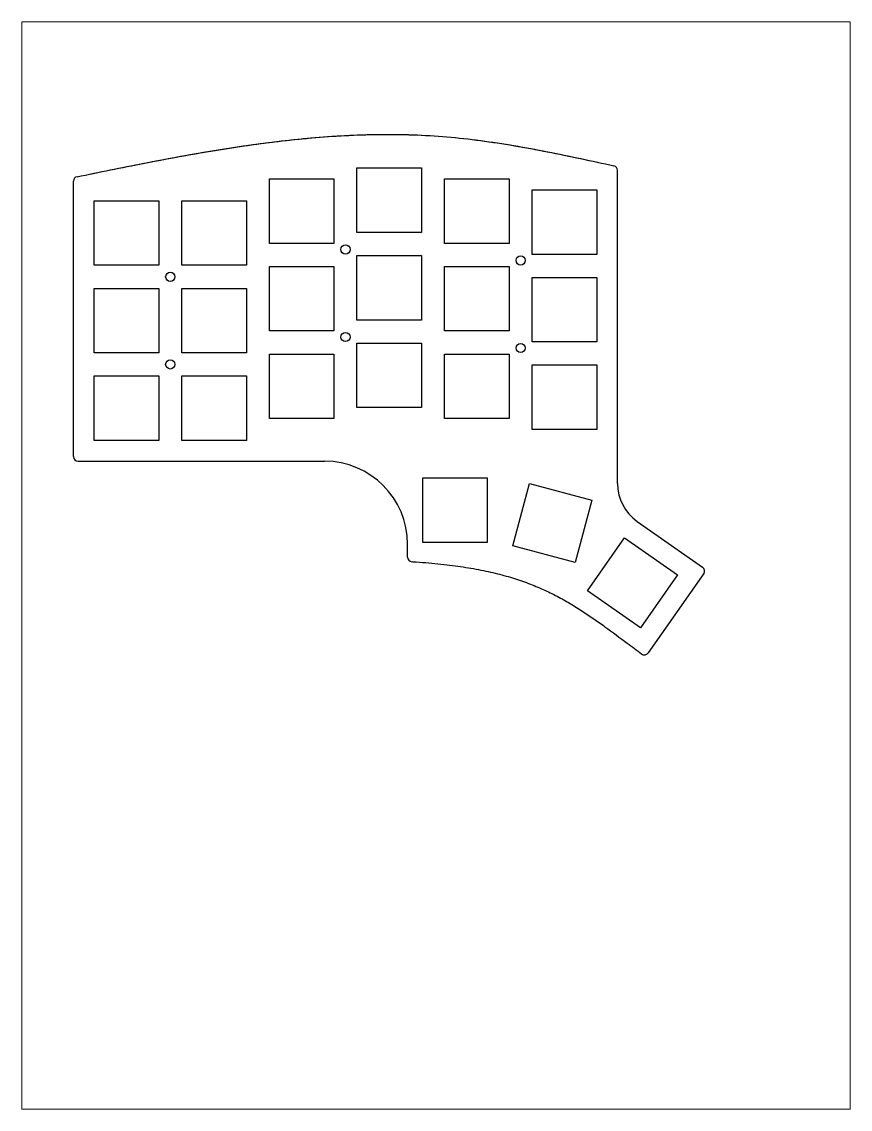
# Paper-space layout 'Sheet2' of a CAD drawing. Header units: millimetres. Extents: x 14 to 187, y 27 to 254.
# The model-space entities are those that its viewports show. They can reach past a viewport. Long polylines and large blocks are cut down to what shows.
import ezdxf

# ---------------------------------------------------------------- set-up
doc = ezdxf.new("R2010")
doc.units = ezdxf.units.MM

msp = doc.modelspace()

# ---------------------------------------------------------------- linework, layer by layer
for p, q in [((116, -6.87), (116, 61.12)), ((-2, -1), (-2, 58.74)), ((2.5, 16.5), (16.5, 16.5)), ((-1, -2), (52.47, -2)), ((120.26, -15.07), (134.47, -25.01)), ((70.47, -22.79), (70.47, -20)), ((134.71, -26.4), (122.62, -43.59))]:
    msp.add_line(p, q)
for points in [[(73.5, 61.62), (73.5, 47.63), (59.5, 47.63), (59.5, 61.62)], [(54.5, 59.25), (54.5, 45.25), (40.5, 45.25), (40.5, 59.25)], [(92.5, 59.25), (92.5, 45.25), (78.5, 45.25), (78.5, 59.25)], [(111.5, 56.88), (111.5, 42.88), (97.5, 42.88), (97.5, 56.88)], [(16.5, 54.5), (16.5, 40.5), (2.5, 40.5), (2.5, 54.5)], [(35.5, 54.5), (35.5, 40.5), (21.5, 40.5), (21.5, 54.5)], [(73.5, 42.62), (73.5, 28.63), (59.5, 28.63), (59.5, 42.62)], [(54.5, 40.25), (54.5, 26.25), (40.5, 26.25), (40.5, 40.25)], [(92.5, 40.25), (92.5, 26.25), (78.5, 26.25), (78.5, 40.25)], [(111.5, 37.88), (111.5, 23.88), (97.5, 23.88), (97.5, 37.88)], [(16.5, 35.5), (16.5, 21.5), (2.5, 21.5), (2.5, 35.5)], [(35.5, 35.5), (35.5, 21.5), (21.5, 21.5), (21.5, 35.5)], [(73.5, 23.63), (73.5, 9.63), (59.5, 9.63), (59.5, 23.63)], [(54.5, 21.25), (54.5, 7.25), (40.5, 7.25), (40.5, 21.25)], [(92.5, 21.25), (92.5, 7.25), (78.5, 7.25), (78.5, 21.25)], [(111.5, 18.88), (111.5, 4.88), (97.5, 4.88), (97.5, 18.88)], [(2.5, 2.5), (2.5, 16.5), (16.5, 16.5), (16.5, 2.5)], [(21.5, 2.5), (21.5, 16.5), (35.5, 16.5), (35.5, 2.5)], [(73.75, -19.62), (73.75, -5.62), (87.75, -5.62), (87.75, -19.62)], [(93.31, -20.36), (96.94, -6.83), (110.46, -10.46), (106.83, -23.98)], [(109.5, -30.11), (117.53, -18.65), (129, -26.68), (120.97, -38.14)]]:
    msp.add_lwpolyline(points, close=True)
for centre in [(57, 43.94), (95, 41.56), (19, 38), (57, 24.94), (95, 22.56), (19, 19)]:
    msp.add_circle(centre, 1)
for centre, radius, start, end in [((115.01, 61.12), 0.991, 359.8222, 77.7864), ((-1.01, 58.75), 0.989, 101.4165, 180.2261), ((-1, -1), 1, 180, 270), ((52.47, -20), 18, 0, 90), ((126, -6.87), 10, 180, 235), ((71.47, -22.8), 1, 179.9483, 266.6287), ((133.89, -25.83), 1, 324.8862, 55), ((121.82, -43.04), 0.975, 233.4429, 325.4904)]:
    msp.add_arc(centre, radius, start, end)
for points, knots in [([(-1.21, 59.72), (3.62, 60.71), (13.26, 62.69), (25.36, 64.93), (35.07, 66.45), (42.37, 67.42), (49.68, 68.19), (57.01, 68.71), (64.35, 68.95), (71.68, 68.87), (79, 68.44), (86.28, 67.62), (93.55, 66.51), (103.21, 64.72), (110.41, 63.15), (115.22, 62.09)], [0, 0, 0, 0, 14.78173, 29.537124, 36.904513, 44.264672, 51.617397, 58.96246, 66.2999, 73.629491, 80.952538, 88.281442, 95.626355, 102.986424, 117.749797, 117.749797, 117.749797, 117.749797]), ([(-1.21, 59.72), (3.57, 60.7), (13.14, 62.66), (25.15, 64.89), (34.83, 66.42), (42.12, 67.4), (49.45, 68.17), (56.81, 68.7), (64.2, 68.95), (71.6, 68.88), (78.99, 68.44), (86.34, 67.62), (93.64, 66.49), (103.27, 64.7), (110.45, 63.14), (115.22, 62.09)], [0, 0, 0, 0, 14.634336, 29.303377, 36.651609, 44.009554, 51.37755, 58.755981, 66.144894, 73.544652, 80.95357, 88.354345, 95.733049, 103.091151, 117.749764, 117.749764, 117.749764, 117.749764]), ([(-1.21, 59.72), (3.57, 60.7), (13.14, 62.66), (25.15, 64.89), (34.83, 66.42), (42.12, 67.4), (49.45, 68.17), (56.81, 68.7), (64.2, 68.95), (71.6, 68.88), (78.99, 68.44), (86.34, 67.62), (93.64, 66.49), (103.27, 64.7), (110.45, 63.14), (115.22, 62.09)], [0, 0, 0, 0, 14.634336, 29.303377, 36.651609, 44.009554, 51.37755, 58.755981, 66.144894, 73.544652, 80.95357, 88.354345, 95.733049, 103.091151, 117.749764, 117.749764, 117.749764, 117.749764]), ([(71.41, -23.79), (71.72, -23.81), (72.96, -23.89), (75.06, -24.06), (77.67, -24.31), (80.15, -24.6), (82.51, -24.93), (84.75, -25.3), (86.9, -25.71), (88.94, -26.16), (90.89, -26.64), (92.76, -27.17), (94.54, -27.73), (96.26, -28.34), (97.91, -28.98), (100.01, -29.87), (102.53, -31.07), (105.4, -32.66), (108.13, -34.34), (110.74, -36.09), (114.08, -38.47), (117.54, -41.08), (120.2, -43.06), (121.24, -43.82)], [1.934065, 1.934065, 1.934065, 1.934065, 2.890518, 5.640183, 8.257717, 10.751879, 13.131436, 15.405142, 17.581696, 19.669703, 21.677629, 23.613751, 25.486123, 27.302539, 29.070515, 30.797289, 34.154533, 37.423652, 40.625857, 43.770548, 46.864366, 52.91598, 56.794192, 56.794192, 56.794192, 56.794192])]:
    msp.add_open_spline(points, degree=3, knots=knots)

psp = doc.layouts.new('Sheet2')

# ---------------------------------------------------------------- viewports
at = {"layer": '0'}
psp.add_viewport(center=(100.84, 140.63), size=(173.2, 227.419), view_center_point=(76.63, -24.63), view_height=235.945, dxfattribs=at)

doc.saveas('drawing.dxf')
